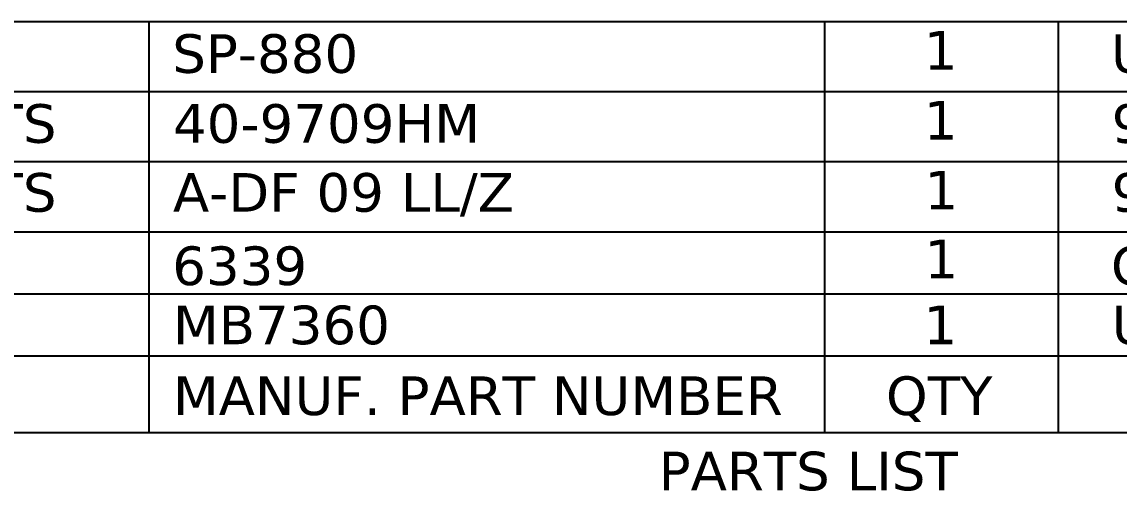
# Model space of a CAD drawing. Extents: x 0 to 22, y 0 to 17.
# Drawn here: x 13.976 to 17, y 2.153 to 3.446 of the extents above; entities that cross this region are included whole.
import ezdxf

# ---------------------------------------------------------------- set-up
doc = ezdxf.new("R2010")
doc.units = 0
doc.header["$LTSCALE"] = 1.21
doc.header["$MEASUREMENT"] = 0
doc.styles.add('BEC', font='verdana.ttf')

msp = doc.modelspace()

# ---------------------------------------------------------------- linework, layer by layer
for p, q in [((21.49771, 3.44593), (11.25363, 3.44593)), ((14.32729, 2.31356), (14.32729, 3.44593)), ((16.189, 2.31356), (16.189, 3.44593)), ((16.83324, 2.31356), (16.83324, 3.44593)), ((21.49771, 3.25314), (11.25363, 3.25314)), ((21.49962, 3.06034), (11.25555, 3.06034)), ((21.49962, 2.86657), (11.25555, 2.86657)), ((21.49962, 2.69574), (11.25555, 2.69574)), ((21.49962, 2.52491), (11.25555, 2.52491)), ((21.49962, 2.31356), (11.25555, 2.31356))]:
    msp.add_line(p, q)

# ---------------------------------------------------------------- texts
at = {"style": 'BEC'}
for s, height, p in [('1', 0.1065, (16.46195, 3.31454)), ('SP-880', 0.106501, (14.39059, 3.30554)), ('USB/SERIAL CONVERTER- FT232RL', 0.1065009, (16.97761, 3.30554)), ('ASSMANN WSW COMPONENTS', 0.1065009, (11.8282, 3.11275)), ('40-9709HM ', 0.106501, (14.3925, 3.11275)), ('1', 0.1065, (16.46195, 3.12175)), ('9 POSITION TWO PIECE BACKSHELL CONNECTOR ', 0.1065009, (16.97953, 3.11275)), ('ASSMANN WSW COMPONENTS', 0.1065009, (11.8282, 2.92284)), ('A-DF 09 LL/Z ', 0.1065009, (14.3925, 2.92284)), ('1', 0.1065, (16.46386, 2.92895)), ('9 POSITION D-SUB RECEPTACLE, FEMALE SOCKETS', 0.1065009, (16.97953, 2.92284)), ('1', 0.1065, (16.46386, 2.73904)), ('6339', 0.106501, (14.39059, 2.72057)), ('CABLE, 3 COND, 22 AWG, SHIELD', 0.1065009, (16.97761, 2.72057)), ('MB7360', 0.106501, (14.3925, 2.55748)), ('1', 0.1065, (16.46121, 2.55748)), ('ULTRASONIC RANGE SENSOR, P1', 0.1065009, (16.97953, 2.55748)), ('MANUF. PART NUMBER', 0.1065009, (14.3925, 2.36231)), ('QTY', 0.106501, (16.35752, 2.36231)), ('PARTS LIST', 0.106501, (15.73129, 2.15475))]:
    msp.add_text(s, height=height, dxfattribs=at).set_placement(p)

doc.saveas('drawing.dxf')
